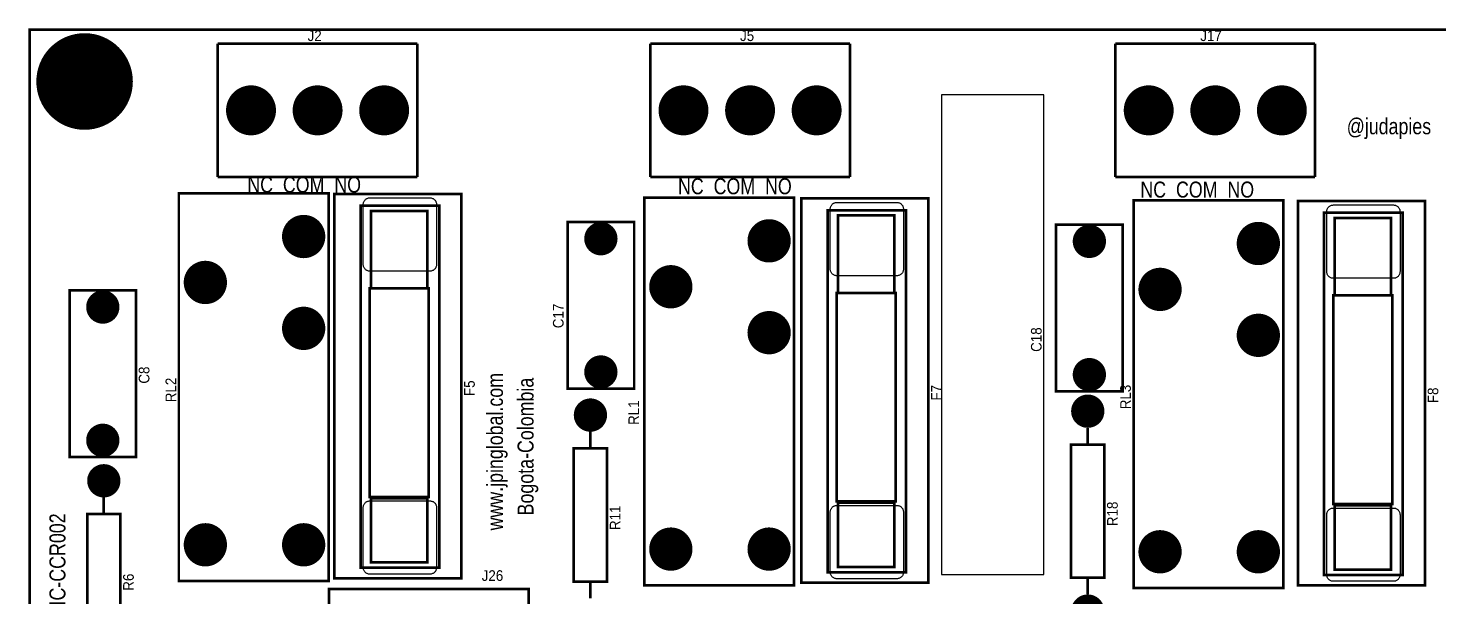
# Model space of a CAD drawing. Header units: inches. Extents: x -3.21 to 3.21, y -2.45 to 2.45.
# Drawn here: x -3.21 to 1.028, y 0.741 to 2.447 of the extents above; entities that cross this region are included whole.
import ezdxf

# ---------------------------------------------------------------- set-up
doc = ezdxf.new("R2010")
doc.units = ezdxf.units.IN
doc.layers.get('0').update_dxf_attribs({"linetype": 'CONTINUOUS'})

# ---------------------------------------------------------------- blocks, each defined once
blk = doc.blocks.new('EPAD')
at = {"const_width": 0.5}
blk.add_lwpolyline([(-0.25, 0, 1), (0.25, 0, 1)], format="xyb", close=True, dxfattribs=at)

msp = doc.modelspace()

# ---------------------------------------------------------------- linework, layer by layer
at = {"const_width": 0.008}
for points in [[(-3.205508, -2.428994), (3.205508, -2.428994), (3.205508, 2.443368), (-3.205508, 2.443368), (-3.205508, -2.428994)], [(-3.205508, -2.428994), (3.205508, -2.428994), (3.205508, 2.443368), (-3.205508, 2.443368), (-3.205508, -2.428994)], [(-3.205508, -2.428994), (3.205508, -2.428994), (3.205508, 2.443368), (-3.205508, 2.443368), (-3.205508, -2.428994)], [(-2.640154, 2.400927), (-2.640154, 2.000927)], [(-2.040154, 2.400927), (-2.640154, 2.400927)], [(-2.640154, 2.400927), (-2.640154, 2.000927)], [(-2.040154, 2.400927), (-2.640154, 2.400927)], [(-2.640154, 2.400927), (-2.640154, 2.000927)], [(-2.040154, 2.400927), (-2.640154, 2.400927)], [(-2.040154, 2.400927), (-2.040154, 2.000927)], [(-2.040154, 2.400927), (-2.040154, 2.000927)], [(-2.040154, 2.400927), (-2.040154, 2.000927)], [(-1.340941, 2.400927), (-1.340941, 2.000927)], [(-0.740941, 2.400927), (-1.340941, 2.400927)], [(-1.340941, 2.400927), (-1.340941, 2.000927)], [(-0.740941, 2.400927), (-1.340941, 2.400927)], [(-1.340941, 2.400927), (-1.340941, 2.000927)], [(-0.740941, 2.400927), (-1.340941, 2.400927)], [(-0.740941, 2.400927), (-0.740941, 2.000927)], [(-0.740941, 2.400927), (-0.740941, 2.000927)], [(-0.740941, 2.400927), (-0.740941, 2.000927)], [(0.056697, 2.400927), (0.056697, 2.000927)], [(0.656697, 2.400927), (0.056697, 2.400927)], [(0.056697, 2.400927), (0.056697, 2.000927)], [(0.656697, 2.400927), (0.056697, 2.400927)], [(0.056697, 2.400927), (0.056697, 2.000927)], [(0.656697, 2.400927), (0.056697, 2.400927)], [(0.656697, 2.400927), (0.656697, 2.000927)], [(0.656697, 2.400927), (0.656697, 2.000927)], [(0.656697, 2.400927), (0.656697, 2.000927)], [(-2.640154, 2.000927), (-2.040154, 2.000927)], [(-2.640154, 2.000927), (-2.040154, 2.000927)], [(-2.640154, 2.000927), (-2.040154, 2.000927)], [(-1.340941, 2.000927), (-0.740941, 2.000927)], [(-1.340941, 2.000927), (-0.740941, 2.000927)], [(-1.340941, 2.000927), (-0.740941, 2.000927)], [(0.056697, 2.000927), (0.656697, 2.000927)], [(0.056697, 2.000927), (0.656697, 2.000927)], [(0.056697, 2.000927), (0.656697, 2.000927)], [(-2.757012, 0.788285), (-2.307012, 0.788285), (-2.307012, 1.951474), (-2.757012, 1.951474), (-2.757012, 0.788285)], [(-2.757012, 0.788285), (-2.307012, 0.788285), (-2.307012, 1.951474), (-2.757012, 1.951474), (-2.757012, 0.788285)], [(-2.757012, 0.788285), (-2.307012, 0.788285), (-2.307012, 1.951474), (-2.757012, 1.951474), (-2.757012, 0.788285)], [(-2.28976, 0.796809), (-1.90787, 0.796809), (-1.90787, 1.950352), (-2.28976, 1.950352), (-2.28976, 0.796809)], [(-2.28976, 0.796809), (-1.90787, 0.796809), (-1.90787, 1.950352), (-2.28976, 1.950352), (-2.28976, 0.796809)], [(-2.28976, 0.796809), (-1.90787, 0.796809), (-1.90787, 1.950352), (-2.28976, 1.950352), (-2.28976, 0.796809)], [(-2.21102, 0.828305), (-1.974799, 0.828305), (-1.974799, 1.914919), (-2.21102, 1.914919), (-2.21102, 0.828305)], [(-2.21102, 0.828305), (-1.974799, 0.828305), (-1.974799, 1.914919), (-2.21102, 1.914919), (-2.21102, 0.828305)], [(-2.21102, 0.828305), (-1.974799, 0.828305), (-1.974799, 1.914919), (-2.21102, 1.914919), (-2.21102, 0.828305)], [(-1.358665, 0.775348), (-0.908665, 0.775348), (-0.908665, 1.938537), (-1.358665, 1.938537), (-1.358665, 0.775348)], [(-1.358665, 0.775348), (-0.908665, 0.775348), (-0.908665, 1.938537), (-1.358665, 1.938537), (-1.358665, 0.775348)], [(-1.358665, 0.775348), (-0.908665, 0.775348), (-0.908665, 1.938537), (-1.358665, 1.938537), (-1.358665, 0.775348)], [(-0.886957, 0.783061), (-0.505067, 0.783061), (-0.505067, 1.936604), (-0.886957, 1.936604), (-0.886957, 0.783061)], [(-0.886957, 0.783061), (-0.505067, 0.783061), (-0.505067, 1.936604), (-0.886957, 1.936604), (-0.886957, 0.783061)], [(-0.886957, 0.783061), (-0.505067, 0.783061), (-0.505067, 1.936604), (-0.886957, 1.936604), (-0.886957, 0.783061)], [(0.111051, 0.767348), (0.561051, 0.767348), (0.561051, 1.930537), (0.111051, 1.930537), (0.111051, 0.767348)], [(0.111051, 0.767348), (0.561051, 0.767348), (0.561051, 1.930537), (0.111051, 1.930537), (0.111051, 0.767348)], [(0.111051, 0.767348), (0.561051, 0.767348), (0.561051, 1.930537), (0.111051, 1.930537), (0.111051, 0.767348)], [(0.604831, 0.775376), (0.98672, 0.775376), (0.98672, 1.928919), (0.604831, 1.928919), (0.604831, 0.775376)], [(0.604831, 0.775376), (0.98672, 0.775376), (0.98672, 1.928919), (0.604831, 1.928919), (0.604831, 0.775376)], [(0.604831, 0.775376), (0.98672, 0.775376), (0.98672, 1.928919), (0.604831, 1.928919), (0.604831, 0.775376)], [(-2.179524, 1.666888), (-2.010232, 1.666888), (-2.010232, 1.899171), (-2.179524, 1.899171), (-2.179524, 1.666888)], [(-2.179524, 1.666888), (-2.010232, 1.666888), (-2.010232, 1.899171), (-2.179524, 1.899171), (-2.179524, 1.666888)], [(-2.179524, 1.666888), (-2.010232, 1.666888), (-2.010232, 1.899171), (-2.179524, 1.899171), (-2.179524, 1.666888)], [(-1.589106, 1.365695), (-1.389106, 1.365695), (-1.389106, 1.865695), (-1.589106, 1.865695), (-1.589106, 1.365695)], [(-1.589106, 1.365695), (-1.389106, 1.365695), (-1.389106, 1.865695), (-1.589106, 1.865695), (-1.589106, 1.365695)], [(-1.589106, 1.365695), (-1.389106, 1.365695), (-1.389106, 1.865695), (-1.589106, 1.865695), (-1.589106, 1.365695)], [(-0.808217, 0.814557), (-0.571996, 0.814557), (-0.571996, 1.901171), (-0.808217, 1.901171), (-0.808217, 0.814557)], [(-0.808217, 0.814557), (-0.571996, 0.814557), (-0.571996, 1.901171), (-0.808217, 1.901171), (-0.808217, 0.814557)], [(-0.808217, 0.814557), (-0.571996, 0.814557), (-0.571996, 1.901171), (-0.808217, 1.901171), (-0.808217, 0.814557)], [(-0.77672, 1.65314), (-0.607429, 1.65314), (-0.607429, 1.885423), (-0.77672, 1.885423), (-0.77672, 1.65314)], [(-0.77672, 1.65314), (-0.607429, 1.65314), (-0.607429, 1.885423), (-0.77672, 1.885423), (-0.77672, 1.65314)], [(-0.77672, 1.65314), (-0.607429, 1.65314), (-0.607429, 1.885423), (-0.77672, 1.885423), (-0.77672, 1.65314)], [(0.683571, 0.806872), (0.919791, 0.806872), (0.919791, 1.893486), (0.683571, 1.893486), (0.683571, 0.806872)], [(0.683571, 0.806872), (0.919791, 0.806872), (0.919791, 1.893486), (0.683571, 1.893486), (0.683571, 0.806872)], [(0.683571, 0.806872), (0.919791, 0.806872), (0.919791, 1.893486), (0.683571, 1.893486), (0.683571, 0.806872)], [(0.715067, 1.645455), (0.884358, 1.645455), (0.884358, 1.877738), (0.715067, 1.877738), (0.715067, 1.645455)], [(0.715067, 1.645455), (0.884358, 1.645455), (0.884358, 1.877738), (0.715067, 1.877738), (0.715067, 1.645455)], [(0.715067, 1.645455), (0.884358, 1.645455), (0.884358, 1.877738), (0.715067, 1.877738), (0.715067, 1.645455)], [(-0.121579, 1.357695), (0.078421, 1.357695), (0.078421, 1.857695), (-0.121579, 1.857695), (-0.121579, 1.357695)], [(-0.121579, 1.357695), (0.078421, 1.357695), (0.078421, 1.857695), (-0.121579, 1.857695), (-0.121579, 1.357695)], [(-0.121579, 1.357695), (0.078421, 1.357695), (0.078421, 1.857695), (-0.121579, 1.857695), (-0.121579, 1.357695)], [(-3.08539, 1.160632), (-2.88539, 1.160632), (-2.88539, 1.660632), (-3.08539, 1.660632), (-3.08539, 1.160632)], [(-3.08539, 1.160632), (-2.88539, 1.160632), (-2.88539, 1.660632), (-3.08539, 1.660632), (-3.08539, 1.160632)], [(-3.08539, 1.160632), (-2.88539, 1.160632), (-2.88539, 1.660632), (-3.08539, 1.660632), (-3.08539, 1.160632)], [(-2.183461, 1.040904), (-2.006295, 1.040904), (-2.006295, 1.666888), (-2.183461, 1.666888), (-2.183461, 1.040904)], [(-2.183461, 1.040904), (-2.006295, 1.040904), (-2.006295, 1.666888), (-2.183461, 1.666888), (-2.183461, 1.040904)], [(-2.183461, 1.040904), (-2.006295, 1.040904), (-2.006295, 1.666888), (-2.183461, 1.666888), (-2.183461, 1.040904)], [(-0.780657, 1.027156), (-0.603492, 1.027156), (-0.603492, 1.65314), (-0.780657, 1.65314), (-0.780657, 1.027156)], [(-0.780657, 1.027156), (-0.603492, 1.027156), (-0.603492, 1.65314), (-0.780657, 1.65314), (-0.780657, 1.027156)], [(-0.780657, 1.027156), (-0.603492, 1.027156), (-0.603492, 1.65314), (-0.780657, 1.65314), (-0.780657, 1.027156)], [(0.71113, 1.01947), (0.888295, 1.01947), (0.888295, 1.645455), (0.71113, 1.645455), (0.71113, 1.01947)], [(0.71113, 1.01947), (0.888295, 1.01947), (0.888295, 1.645455), (0.71113, 1.645455), (0.71113, 1.01947)], [(0.71113, 1.01947), (0.888295, 1.01947), (0.888295, 1.645455), (0.71113, 1.645455), (0.71113, 1.01947)], [(-1.520469, 1.236321), (-1.520469, 1.186321)], [(-1.520469, 1.236321), (-1.520469, 1.186321)], [(-1.520469, 1.236321), (-1.520469, 1.186321)], [(-0.02639, 1.248006), (-0.02639, 1.198006)], [(-0.02639, 1.248006), (-0.02639, 1.198006)], [(-0.02639, 1.248006), (-0.02639, 1.198006)], [(-1.570469, 0.786321), (-1.470469, 0.786321), (-1.470469, 1.186321), (-1.570469, 1.186321), (-1.570469, 0.786321)], [(-1.570469, 0.786321), (-1.470469, 0.786321), (-1.470469, 1.186321), (-1.570469, 1.186321), (-1.570469, 0.786321)], [(-1.570469, 0.786321), (-1.470469, 0.786321), (-1.470469, 1.186321), (-1.570469, 1.186321), (-1.570469, 0.786321)], [(-0.07639, 0.798006), (0.02361, 0.798006), (0.02361, 1.198006), (-0.07639, 1.198006), (-0.07639, 0.798006)], [(-0.07639, 0.798006), (0.02361, 0.798006), (0.02361, 1.198006), (-0.07639, 1.198006), (-0.07639, 0.798006)], [(-0.07639, 0.798006), (0.02361, 0.798006), (0.02361, 1.198006), (-0.07639, 1.198006), (-0.07639, 0.798006)], [(-2.98239, 1.039132), (-2.98239, 0.989132)], [(-2.98239, 1.039132), (-2.98239, 0.989132)], [(-2.98239, 1.039132), (-2.98239, 0.989132)], [(-2.179524, 0.844053), (-2.010232, 0.844053), (-2.010232, 1.036967), (-2.179524, 1.036967), (-2.179524, 0.844053)], [(-2.179524, 0.844053), (-2.010232, 0.844053), (-2.010232, 1.036967), (-2.179524, 1.036967), (-2.179524, 0.844053)], [(-2.179524, 0.844053), (-2.010232, 0.844053), (-2.010232, 1.036967), (-2.179524, 1.036967), (-2.179524, 0.844053)], [(-0.77672, 0.830305), (-0.607429, 0.830305), (-0.607429, 1.023219), (-0.77672, 1.023219), (-0.77672, 0.830305)], [(-0.77672, 0.830305), (-0.607429, 0.830305), (-0.607429, 1.023219), (-0.77672, 1.023219), (-0.77672, 0.830305)], [(-0.77672, 0.830305), (-0.607429, 0.830305), (-0.607429, 1.023219), (-0.77672, 1.023219), (-0.77672, 0.830305)], [(0.715067, 0.82262), (0.884358, 0.82262), (0.884358, 1.015533), (0.715067, 1.015533), (0.715067, 0.82262)], [(0.715067, 0.82262), (0.884358, 0.82262), (0.884358, 1.015533), (0.715067, 1.015533), (0.715067, 0.82262)], [(0.715067, 0.82262), (0.884358, 0.82262), (0.884358, 1.015533), (0.715067, 1.015533), (0.715067, 0.82262)], [(-3.03239, 0.589132), (-2.93239, 0.589132), (-2.93239, 0.989132), (-3.03239, 0.989132), (-3.03239, 0.589132)], [(-3.03239, 0.589132), (-2.93239, 0.589132), (-2.93239, 0.989132), (-3.03239, 0.989132), (-3.03239, 0.589132)], [(-3.03239, 0.589132), (-2.93239, 0.589132), (-2.93239, 0.989132), (-3.03239, 0.989132), (-3.03239, 0.589132)], [(-2.306092, 0.51465), (-1.706092, 0.51465), (-1.706092, 0.76465), (-2.306092, 0.76465), (-2.306092, 0.51465)], [(-2.306092, 0.51465), (-1.706092, 0.51465), (-1.706092, 0.76465), (-2.306092, 0.76465), (-2.306092, 0.51465)], [(-2.306092, 0.51465), (-1.706092, 0.51465), (-1.706092, 0.76465), (-2.306092, 0.76465), (-2.306092, 0.51465)], [(-1.520469, 0.786321), (-1.520469, 0.736321)], [(-1.520469, 0.786321), (-1.520469, 0.736321)], [(-1.520469, 0.786321), (-1.520469, 0.736321)], [(-0.02639, 0.798006), (-0.02639, 0.748006)], [(-0.02639, 0.798006), (-0.02639, 0.748006)], [(-0.02639, 0.798006), (-0.02639, 0.748006)]]:
    msp.add_lwpolyline(points, dxfattribs=at)
msp.add_lwpolyline([(-0.158198, 0.807584), (-0.158198, 2.24779), (-0.466088, 2.24779), (-0.466088, 0.807584), (-0.158198, 0.807584)])
for points in [[(-1.982909, 1.918305), (-1.982909, 1.738305), (-1.983011, 1.736226), (-1.983307, 1.734216), (-1.983791, 1.732282), (-1.984452, 1.730434), (-1.985282, 1.728681), (-1.986271, 1.727033), (-1.987411, 1.725498), (-1.988691, 1.724086), (-1.990103, 1.722806), (-1.991637, 1.721667), (-1.993286, 1.720678), (-1.995038, 1.719848), (-1.996886, 1.719187), (-1.99882, 1.718703), (-2.000831, 1.718406), (-2.002909, 1.718305), (-2.182909, 1.718305), (-2.184988, 1.718406), (-2.186999, 1.718703), (-2.188933, 1.719187), (-2.190781, 1.719848), (-2.192533, 1.720678), (-2.194181, 1.721667), (-2.195716, 1.722806), (-2.197128, 1.724086), (-2.198408, 1.725498), (-2.199548, 1.727033), (-2.200537, 1.728681), (-2.201367, 1.730434), (-2.202028, 1.732282), (-2.202511, 1.734216), (-2.202808, 1.736226), (-2.202909, 1.738305), (-2.202909, 1.918305), (-2.202808, 1.920384), (-2.202511, 1.922394), (-2.202028, 1.924328), (-2.201367, 1.926176), (-2.200537, 1.927929), (-2.199548, 1.929577), (-2.198408, 1.931112), (-2.197128, 1.932524), (-2.195716, 1.933804), (-2.194181, 1.934943), (-2.192533, 1.935932), (-2.190781, 1.936762), (-2.188933, 1.937424), (-2.186999, 1.937907), (-2.184988, 1.938204), (-2.182909, 1.938305), (-2.002909, 1.938305), (-2.000831, 1.938204), (-1.99882, 1.937907), (-1.996886, 1.937424), (-1.995038, 1.936762), (-1.993286, 1.935932), (-1.991637, 1.934943), (-1.990103, 1.933804), (-1.988691, 1.932524), (-1.987411, 1.931112), (-1.986271, 1.929577), (-1.985282, 1.927929), (-1.984452, 1.926176), (-1.983791, 1.924328), (-1.983307, 1.922394), (-1.983011, 1.920384), (-1.982909, 1.918305)], [(-0.580106, 1.904557), (-0.580106, 1.724557), (-0.580207, 1.722478), (-0.580504, 1.720468), (-0.580988, 1.718534), (-0.581649, 1.716686), (-0.582479, 1.714933), (-0.583468, 1.713285), (-0.584607, 1.71175), (-0.585887, 1.710338), (-0.5873, 1.709058), (-0.588834, 1.707919), (-0.590483, 1.70693), (-0.592235, 1.7061), (-0.594083, 1.705439), (-0.596017, 1.704955), (-0.598028, 1.704658), (-0.600106, 1.704557), (-0.780106, 1.704557), (-0.782185, 1.704658), (-0.784196, 1.704955), (-0.78613, 1.705439), (-0.787978, 1.7061), (-0.78973, 1.70693), (-0.791378, 1.707919), (-0.792913, 1.709058), (-0.794325, 1.710338), (-0.795605, 1.71175), (-0.796744, 1.713285), (-0.797733, 1.714933), (-0.798563, 1.716686), (-0.799225, 1.718534), (-0.799708, 1.720468), (-0.800005, 1.722478), (-0.800106, 1.724557), (-0.800106, 1.904557), (-0.800005, 1.906636), (-0.799708, 1.908646), (-0.799225, 1.91058), (-0.798563, 1.912428), (-0.797733, 1.914181), (-0.796744, 1.915829), (-0.795605, 1.917364), (-0.794325, 1.918776), (-0.792913, 1.920056), (-0.791378, 1.921195), (-0.78973, 1.922184), (-0.787978, 1.923014), (-0.78613, 1.923676), (-0.784196, 1.924159), (-0.782185, 1.924456), (-0.780106, 1.924557), (-0.600106, 1.924557), (-0.598028, 1.924456), (-0.596017, 1.924159), (-0.594083, 1.923676), (-0.592235, 1.923014), (-0.590483, 1.922184), (-0.588834, 1.921195), (-0.5873, 1.920056), (-0.585887, 1.918776), (-0.584607, 1.917364), (-0.583468, 1.915829), (-0.582479, 1.914181), (-0.581649, 1.912428), (-0.580988, 1.91058), (-0.580504, 1.908646), (-0.580207, 1.906636), (-0.580106, 1.904557)], [(0.911681, 1.896872), (0.911681, 1.716872), (0.91158, 1.714793), (0.911283, 1.712783), (0.9108, 1.710849), (0.910138, 1.709001), (0.909308, 1.707248), (0.908319, 1.7056), (0.90718, 1.704065), (0.9059, 1.702653), (0.904488, 1.701373), (0.902953, 1.700234), (0.901305, 1.699245), (0.899552, 1.698415), (0.897704, 1.697754), (0.89577, 1.69727), (0.89376, 1.696973), (0.891681, 1.696872), (0.711681, 1.696872), (0.709602, 1.696973), (0.707592, 1.69727), (0.705658, 1.697754), (0.70381, 1.698415), (0.702057, 1.699245), (0.700409, 1.700234), (0.698874, 1.701373), (0.697462, 1.702653), (0.696182, 1.704065), (0.695043, 1.7056), (0.694054, 1.707248), (0.693224, 1.709001), (0.692563, 1.710849), (0.692079, 1.712783), (0.691782, 1.714793), (0.691681, 1.716872), (0.691681, 1.896872), (0.691782, 1.898951), (0.692079, 1.900961), (0.692563, 1.902895), (0.693224, 1.904743), (0.694054, 1.906496), (0.695043, 1.908144), (0.696182, 1.909679), (0.697462, 1.911091), (0.698874, 1.912371), (0.700409, 1.91351), (0.702057, 1.914499), (0.70381, 1.915329), (0.705658, 1.915991), (0.707592, 1.916474), (0.709602, 1.916771), (0.711681, 1.916872), (0.891681, 1.916872), (0.89376, 1.916771), (0.89577, 1.916474), (0.897704, 1.915991), (0.899552, 1.915329), (0.901305, 1.914499), (0.902953, 1.91351), (0.904488, 1.912371), (0.9059, 1.911091), (0.90718, 1.909679), (0.908319, 1.908144), (0.909308, 1.906496), (0.910138, 1.904743), (0.9108, 1.902895), (0.911283, 1.900961), (0.91158, 1.898951), (0.911681, 1.896872)], [(-1.982909, 1.008856), (-1.982909, 0.828856), (-1.983011, 0.826778), (-1.983307, 0.824767), (-1.983791, 0.822833), (-1.984452, 0.820985), (-1.985282, 0.819233), (-1.986271, 0.817584), (-1.987411, 0.81605), (-1.988691, 0.814637), (-1.990103, 0.813357), (-1.991637, 0.812218), (-1.993286, 0.811229), (-1.995038, 0.810399), (-1.996886, 0.809738), (-1.99882, 0.809254), (-2.000831, 0.808957), (-2.002909, 0.808856), (-2.182909, 0.808856), (-2.184988, 0.808957), (-2.186999, 0.809254), (-2.188933, 0.809738), (-2.190781, 0.810399), (-2.192533, 0.811229), (-2.194181, 0.812218), (-2.195716, 0.813357), (-2.197128, 0.814637), (-2.198408, 0.81605), (-2.199548, 0.817584), (-2.200537, 0.819233), (-2.201367, 0.820985), (-2.202028, 0.822833), (-2.202511, 0.824767), (-2.202808, 0.826778), (-2.202909, 0.828856), (-2.202909, 1.008856), (-2.202808, 1.010935), (-2.202511, 1.012946), (-2.202028, 1.01488), (-2.201367, 1.016728), (-2.200537, 1.01848), (-2.199548, 1.020128), (-2.198408, 1.021663), (-2.197128, 1.023075), (-2.195716, 1.024356), (-2.194181, 1.025494), (-2.192533, 1.026483), (-2.190781, 1.027313), (-2.188933, 1.027975), (-2.186999, 1.028458), (-2.184988, 1.028755), (-2.182909, 1.028856), (-2.002909, 1.028856), (-2.000831, 1.028755), (-1.99882, 1.028458), (-1.996886, 1.027975), (-1.995038, 1.027313), (-1.993286, 1.026483), (-1.991637, 1.025494), (-1.990103, 1.024356), (-1.988691, 1.023075), (-1.987411, 1.021663), (-1.986271, 1.020128), (-1.985282, 1.01848), (-1.984452, 1.016728), (-1.983791, 1.01488), (-1.983307, 1.012946), (-1.983011, 1.010935), (-1.982909, 1.008856)], [(-0.580106, 0.995108), (-0.580106, 0.815108), (-0.580207, 0.81303), (-0.580504, 0.811019), (-0.580988, 0.809085), (-0.581649, 0.807237), (-0.582479, 0.805485), (-0.583468, 0.803836), (-0.584607, 0.802302), (-0.585887, 0.800889), (-0.5873, 0.799609), (-0.588834, 0.79847), (-0.590483, 0.797481), (-0.592235, 0.796651), (-0.594083, 0.79599), (-0.596017, 0.795506), (-0.598028, 0.795209), (-0.600106, 0.795108), (-0.780106, 0.795108), (-0.782185, 0.795209), (-0.784196, 0.795506), (-0.78613, 0.79599), (-0.787978, 0.796651), (-0.78973, 0.797481), (-0.791378, 0.79847), (-0.792913, 0.799609), (-0.794325, 0.800889), (-0.795605, 0.802302), (-0.796744, 0.803836), (-0.797733, 0.805485), (-0.798563, 0.807237), (-0.799225, 0.809085), (-0.799708, 0.811019), (-0.800005, 0.81303), (-0.800106, 0.815108), (-0.800106, 0.995108), (-0.800005, 0.997187), (-0.799708, 0.999198), (-0.799225, 1.001131), (-0.798563, 1.00298), (-0.797733, 1.004732), (-0.796744, 1.00638), (-0.795605, 1.007915), (-0.794325, 1.009327), (-0.792913, 1.010607), (-0.791378, 1.011746), (-0.78973, 1.012735), (-0.787978, 1.013565), (-0.78613, 1.014227), (-0.784196, 1.01471), (-0.782185, 1.015007), (-0.780106, 1.015108), (-0.600106, 1.015108), (-0.598028, 1.015007), (-0.596017, 1.01471), (-0.594083, 1.014227), (-0.592235, 1.013565), (-0.590483, 1.012735), (-0.588834, 1.011746), (-0.5873, 1.010607), (-0.585887, 1.009327), (-0.584607, 1.007915), (-0.583468, 1.00638), (-0.582479, 1.004732), (-0.581649, 1.00298), (-0.580988, 1.001131), (-0.580504, 0.999198), (-0.580207, 0.997187), (-0.580106, 0.995108)], [(0.911681, 0.987423), (0.911681, 0.807423), (0.91158, 0.805344), (0.911283, 0.803334), (0.9108, 0.8014), (0.910138, 0.799552), (0.909308, 0.7978), (0.908319, 0.796151), (0.90718, 0.794617), (0.9059, 0.793204), (0.904488, 0.791924), (0.902953, 0.790785), (0.901305, 0.789796), (0.899552, 0.788966), (0.897704, 0.788305), (0.89577, 0.787821), (0.89376, 0.787524), (0.891681, 0.787423), (0.711681, 0.787423), (0.709602, 0.787524), (0.707592, 0.787821), (0.705658, 0.788305), (0.70381, 0.788966), (0.702057, 0.789796), (0.700409, 0.790785), (0.698874, 0.791924), (0.697462, 0.793204), (0.696182, 0.794617), (0.695043, 0.796151), (0.694054, 0.7978), (0.693224, 0.799552), (0.692563, 0.8014), (0.692079, 0.803334), (0.691782, 0.805344), (0.691681, 0.807423), (0.691681, 0.987423), (0.691782, 0.989502), (0.692079, 0.991513), (0.692563, 0.993446), (0.693224, 0.995294), (0.694054, 0.997047), (0.695043, 0.998695), (0.696182, 1.00023), (0.697462, 1.001642), (0.698874, 1.002922), (0.700409, 1.004061), (0.702057, 1.00505), (0.70381, 1.00588), (0.705658, 1.006542), (0.707592, 1.007025), (0.709602, 1.007322), (0.711681, 1.007423), (0.891681, 1.007423), (0.89376, 1.007322), (0.89577, 1.007025), (0.897704, 1.006542), (0.899552, 1.00588), (0.901305, 1.00505), (0.902953, 1.004061), (0.904488, 1.002922), (0.9059, 1.001642), (0.90718, 1.00023), (0.908319, 0.998695), (0.909308, 0.997047), (0.910138, 0.995294), (0.9108, 0.993446), (0.911283, 0.991513), (0.91158, 0.989502), (0.911681, 0.987423)]]:
    msp.add_lwpolyline(points, close=True)

# ---------------------------------------------------------------- block references
for p, xscale, yscale in [((-3.040154, 2.287541), 0.29, 0.29), ((-2.540154, 2.200927), 0.15, 0.15), ((-2.340154, 2.200927), 0.15, 0.15), ((-2.140154, 2.200927), 0.15, 0.15), ((-1.240941, 2.200927), 0.15, 0.15), ((-1.040941, 2.200927), 0.15, 0.15), ((-0.840941, 2.200927), 0.15, 0.15), ((0.156697, 2.200927), 0.15, 0.15), ((0.356697, 2.200927), 0.15, 0.15), ((0.556697, 2.200927), 0.15, 0.15), ((-2.382012, 1.822222), 0.13, 0.13), ((-1.489106, 1.815695), 0.1, 0.1), ((-0.983665, 1.809285), 0.13, 0.13), ((0.486051, 1.801285), 0.13, 0.13), ((-0.021579, 1.807695), 0.1, 0.1), ((-2.677287, 1.684427), 0.13, 0.13), ((-1.278941, 1.67149), 0.13, 0.13), ((0.190776, 1.66349), 0.13, 0.13), ((-2.98539, 1.610632), 0.1, 0.1), ((-2.382012, 1.546632), 0.13, 0.13), ((-0.983665, 1.533695), 0.13, 0.13), ((0.486051, 1.525695), 0.13, 0.13), ((-1.489106, 1.415695), 0.1, 0.1), ((-0.021579, 1.407695), 0.1, 0.1), ((-1.520469, 1.286321), 0.1, 0.1), ((-0.02639, 1.298006), 0.1, 0.1), ((-2.98539, 1.210632), 0.1, 0.1), ((-2.98239, 1.089132), 0.1, 0.1), ((-2.677287, 0.897026), 0.13, 0.13), ((-2.382012, 0.897026), 0.13, 0.13), ((-1.278941, 0.884089), 0.13, 0.13), ((-0.983665, 0.884089), 0.13, 0.13), ((0.190776, 0.876089), 0.13, 0.13), ((0.486051, 0.876089), 0.13, 0.13), ((-0.02639, 0.698006), 0.1, 0.1)]:
    msp.add_blockref('EPAD', p, dxfattribs=dict(xscale=xscale, yscale=yscale))

# ---------------------------------------------------------------- texts
for s, height, width, p in [('J2', 0.032, 0.9375, (-2.370154, 2.408927)), ('J2', 0.032, 0.9375, (-2.370154, 2.408927)), ('J2', 0.032, 0.9375, (-2.370154, 2.408927)), ('J5', 0.032, 0.9375, (-1.070941, 2.408927)), ('J5', 0.032, 0.9375, (-1.070941, 2.408927)), ('J5', 0.032, 0.9375, (-1.070941, 2.408927)), ('J17', 0.032, 0.9375, (0.311697, 2.408927)), ('J17', 0.032, 0.9375, (0.311697, 2.408927)), ('J17', 0.032, 0.9375, (0.311697, 2.408927)), ('@judapies', 0.048, 0.833333, (0.75161, 2.129132)), ('@judapies', 0.048, 0.833333, (0.75161, 2.129132)), ('@judapies', 0.048, 0.833333, (0.75161, 2.129132)), ('NC  COM  NO', 0.048, 0.833333, (-2.55139, 1.954132)), ('NC  COM  NO', 0.048, 0.833333, (-2.55139, 1.954132)), ('NC  COM  NO', 0.048, 0.833333, (-2.55139, 1.954132)), ('NC  COM  NO', 0.048, 0.833333, (-1.25739, 1.949132)), ('NC  COM  NO', 0.048, 0.833333, (-1.25739, 1.949132)), ('NC  COM  NO', 0.048, 0.833333, (-1.25739, 1.949132)), ('NC  COM  NO', 0.048, 0.833333, (0.13161, 1.939132)), ('NC  COM  NO', 0.048, 0.833333, (0.13161, 1.939132)), ('NC  COM  NO', 0.048, 0.833333, (0.13161, 1.939132)), ('J26', 0.032, 0.9375, (-1.847092, 0.78865)), ('J26', 0.032, 0.9375, (-1.847092, 0.78865)), ('J26', 0.032, 0.9375, (-1.847092, 0.78865))]:
    msp.add_text(s, height=height, dxfattribs=dict(width=width)).set_placement(p)
for s, height, width, p in [('C17', 0.032, 0.9375, (-1.601075, 1.547073)), ('C17', 0.032, 0.9375, (-1.601075, 1.547073)), ('C17', 0.032, 0.9375, (-1.601075, 1.547073)), ('C18', 0.032, 0.9375, (-0.165043, 1.476081)), ('C18', 0.032, 0.9375, (-0.165043, 1.476081)), ('C18', 0.032, 0.9375, (-0.165043, 1.476081)), ('C8', 0.032, 0.9375, (-2.84539, 1.380632)), ('C8', 0.032, 0.9375, (-2.84539, 1.380632)), ('C8', 0.032, 0.9375, (-2.84539, 1.380632)), ('www.jpinglobal.com', 0.048, 0.833333, (-1.78339, 0.940132)), ('www.jpinglobal.com', 0.048, 0.833333, (-1.78339, 0.940132)), ('www.jpinglobal.com', 0.048, 0.833333, (-1.78339, 0.940132)), ('Bogota-Colombia', 0.048, 0.833333, (-1.69139, 0.985132)), ('Bogota-Colombia', 0.048, 0.833333, (-1.69139, 0.985132)), ('Bogota-Colombia', 0.048, 0.833333, (-1.69139, 0.985132)), ('RL2', 0.032, 0.9375, (-2.765012, 1.32488)), ('RL2', 0.032, 0.9375, (-2.765012, 1.32488)), ('RL2', 0.032, 0.9375, (-2.765012, 1.32488)), ('F5', 0.032, 0.9375, (-1.86787, 1.343581)), ('F5', 0.032, 0.9375, (-1.86787, 1.343581)), ('F5', 0.032, 0.9375, (-1.86787, 1.343581)), ('F7', 0.032, 0.9375, (-0.465067, 1.329833)), ('F7', 0.032, 0.9375, (-0.465067, 1.329833)), ('F7', 0.032, 0.9375, (-0.465067, 1.329833)), ('RL3', 0.032, 0.9375, (0.103051, 1.303943)), ('RL3', 0.032, 0.9375, (0.103051, 1.303943)), ('RL3', 0.032, 0.9375, (0.103051, 1.303943)), ('F8', 0.032, 0.9375, (1.02672, 1.322148)), ('F8', 0.032, 0.9375, (1.02672, 1.322148)), ('F8', 0.032, 0.9375, (1.02672, 1.322148)), ('RL1', 0.032, 0.9375, (-1.374539, 1.256825)), ('RL1', 0.032, 0.9375, (-1.374539, 1.256825)), ('RL1', 0.032, 0.9375, (-1.374539, 1.256825)), ('R18', 0.032, 0.9375, (0.06361, 0.953006)), ('R18', 0.032, 0.9375, (0.06361, 0.953006)), ('R18', 0.032, 0.9375, (0.06361, 0.953006)), ('DIELEC-PIC-CCR002', 0.048, 0.833333, (-3.097681, 0.468195)), ('DIELEC-PIC-CCR002', 0.048, 0.833333, (-3.097681, 0.468195)), ('DIELEC-PIC-CCR002', 0.048, 0.833333, (-3.097681, 0.468195)), ('R11', 0.032, 0.9375, (-1.430469, 0.941321)), ('R11', 0.032, 0.9375, (-1.430469, 0.941321)), ('R11', 0.032, 0.9375, (-1.430469, 0.941321)), ('R6', 0.032, 0.9375, (-2.89239, 0.759132)), ('R6', 0.032, 0.9375, (-2.89239, 0.759132)), ('R6', 0.032, 0.9375, (-2.89239, 0.759132))]:
    msp.add_text(s, height=height, rotation=90, dxfattribs=dict(width=width)).set_placement(p)

doc.saveas('drawing.dxf')
